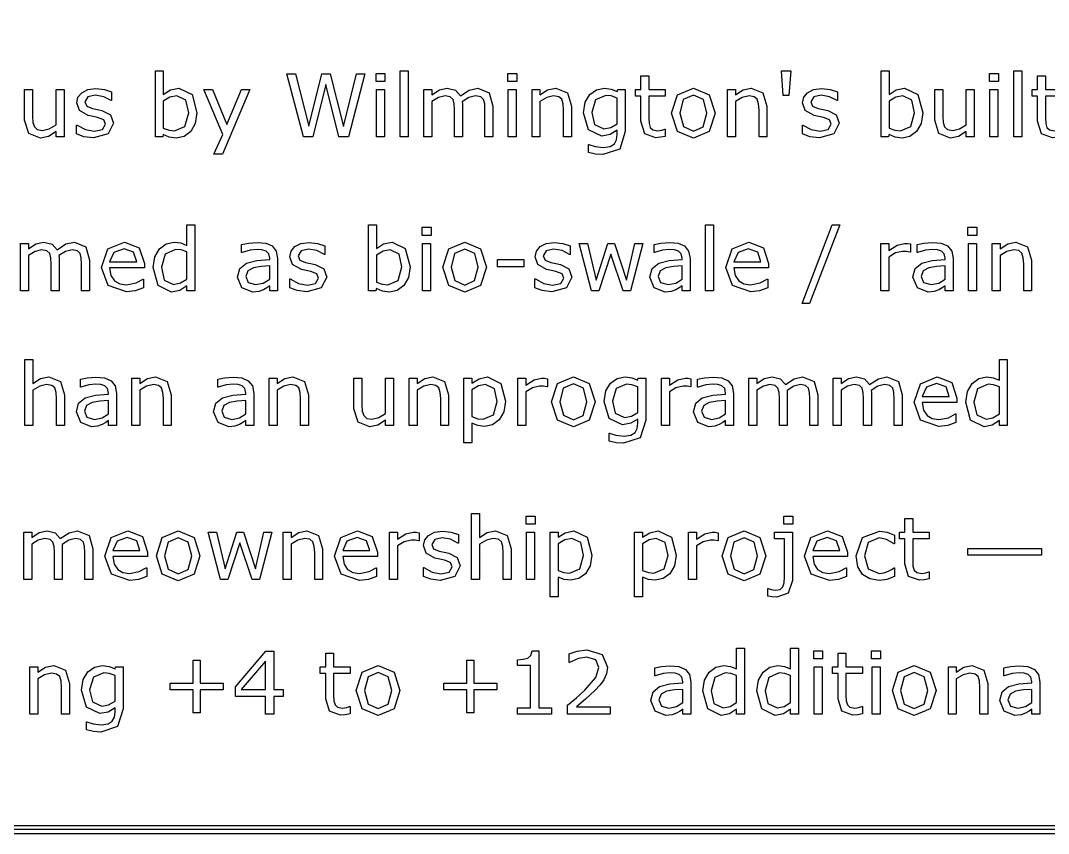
# Model space of a CAD drawing. Extents: x -17 to 192, y 167 to 459.
# Drawn here: x 32.65 to 60.91, y 238.02 to 260.37 of the extents above; entities that cross this region are included whole.
import ezdxf

# ---------------------------------------------------------------- set-up
doc = ezdxf.new("R2010")
doc.units = 0

msp = doc.modelspace()

# ---------------------------------------------------------------- linework, layer by layer
at = {"layer": 'Layer 1', "color": 7}
for points in [[(5.820826, 285.32699), (5.367594, 285.235512), (4.997523, 284.986025), (4.748036, 284.615954), (4.656557, 284.162722), (4.656557, 239.183612), (4.748036, 238.73038), (4.997523, 238.360309), (5.367594, 238.110822), (5.820826, 238.019344), (85.195726, 238.019344), (85.648958, 238.110822), (86.019029, 238.360309), (86.268516, 238.73038), (86.359994, 239.183612), (86.359994, 284.162722), (86.268516, 284.615954), (86.019029, 284.986025), (85.648958, 285.235512), (85.195726, 285.32699), (5.820826, 285.32699)], [(5.820826, 285.221054), (85.195726, 285.221054), (85.608442, 285.13814), (85.94476, 284.911756), (86.171144, 284.575438), (86.254058, 284.162722), (86.254058, 239.183612), (86.171144, 238.770896), (85.94476, 238.434578), (85.608442, 238.208194), (85.195726, 238.12528), (5.820826, 238.12528), (5.40811, 238.208194), (5.071792, 238.434578), (4.845408, 238.770896), (4.762494, 239.183612), (4.762494, 284.162722), (4.845408, 284.575438), (5.071792, 284.911756), (5.40811, 285.13814), (5.820826, 285.221054), (5.820826, 285.221054)], [(5.820826, 285.115118), (85.195726, 285.115118), (85.567927, 285.040769), (85.870492, 284.837488), (86.073773, 284.534923), (86.148122, 284.162722), (86.148122, 239.183612), (86.073773, 238.811411), (85.870492, 238.508846), (85.567927, 238.305565), (85.195726, 238.231216), (5.820826, 238.231216), (5.448625, 238.305565), (5.14606, 238.508846), (4.942779, 238.811411), (4.868431, 239.183612), (4.868431, 284.162722), (4.942779, 284.534923), (5.14606, 284.837488), (5.448625, 285.040769), (5.820826, 285.115118), (5.820826, 285.115118)], [(37.502831, 257.834517), (37.456322, 257.541513), (37.333074, 257.322922), (37.151692, 257.184559), (36.934263, 257.139212), (36.741252, 257.165953), (36.57847, 257.235719), (36.564519, 257.175256), (36.35988, 257.175256), (36.35988, 258.984445), (36.57847, 258.984445), (36.57847, 258.337974), (36.773806, 258.461222), (37.006351, 258.510056), (37.369118, 258.333323), (37.502831, 257.834517), (37.502831, 257.834517)], [(42.116497, 258.906544), (41.666526, 257.175256), (41.40724, 257.175256), (41.043308, 258.612376), (40.687518, 257.175256), (40.434045, 257.175256), (39.975933, 258.906544), (40.211965, 258.906544), (40.575896, 257.467099), (40.934014, 258.906544), (41.16772, 258.906544), (41.529326, 257.453145), (41.890929, 258.906544), (42.116497, 258.906544)], [(42.673438, 258.691441), (42.426942, 258.691441), (42.426942, 258.91817), (42.673438, 258.91817), (42.673438, 258.691441)], [(43.312936, 257.175256), (43.094342, 257.175256), (43.094342, 258.984445), (43.312936, 258.984445), (43.312936, 257.175256)], [(53.829721, 258.984445), (53.779725, 258.311233), (53.621595, 258.311233), (53.571599, 258.984445), (53.829721, 258.984445)], [(57.456238, 257.834517), (57.40973, 257.541513), (57.286482, 257.322922), (57.1051, 257.184559), (56.887671, 257.139212), (56.69466, 257.165953), (56.531878, 257.235719), (56.517927, 257.175256), (56.313287, 257.175256), (56.313287, 258.984445), (56.531878, 258.984445), (56.531878, 258.337974), (56.727214, 258.461222), (56.959759, 258.510056), (57.322526, 258.333323), (57.456238, 257.834517), (57.456238, 257.834517)], [(59.538668, 258.691441), (59.292172, 258.691441), (59.292172, 258.91817), (59.538668, 258.91817), (59.538668, 258.691441)], [(60.178162, 257.175256), (59.959572, 257.175256), (59.959572, 258.984445), (60.178162, 258.984445), (60.178162, 257.175256)], [(50.379937, 257.186884), (50.24506, 257.16014), (50.116, 257.149689), (49.813692, 257.25666), (49.710211, 257.59966), (49.710211, 258.290317), (49.562545, 258.290317), (49.562545, 258.474025), (49.710211, 258.474025), (49.710211, 258.847259), (49.928802, 258.847259), (49.928802, 258.474025), (50.379937, 258.474025), (50.379937, 258.290317), (49.928802, 258.290317), (49.928802, 257.698493), (49.933458, 257.538036), (49.966013, 257.431068), (50.035778, 257.362467), (50.172977, 257.341538), (50.2846, 257.356646), (50.368314, 257.383388), (50.379929, 257.383388), (50.379937, 257.186884)], [(61.285072, 257.186871), (61.150195, 257.160127), (61.021134, 257.149676), (60.718827, 257.256647), (60.615346, 257.599647), (60.615346, 258.290304), (60.46768, 258.290304), (60.46768, 258.474012), (60.615346, 258.474012), (60.615346, 258.847246), (60.833937, 258.847246), (60.833937, 258.474012), (61.285072, 258.474012), (61.285072, 258.290304), (60.833937, 258.290304), (60.833937, 257.698479), (60.838593, 257.538023), (60.871148, 257.431055), (60.94091, 257.362454), (61.078112, 257.341525), (61.189732, 257.356633), (61.273449, 257.383374), (61.285064, 257.383374), (61.285072, 257.186871)], [(33.851897, 257.175256), (33.633304, 257.175256), (33.633304, 257.319433), (33.421691, 257.18572), (33.198449, 257.139212), (32.879864, 257.263621), (32.765916, 257.631043), (32.765916, 258.474012), (32.98451, 258.474012), (32.98451, 257.734524), (32.993823, 257.564767), (33.033357, 257.445006), (33.114745, 257.370592), (33.260086, 257.347335), (33.444958, 257.391518), (33.633317, 257.504302), (33.633317, 258.474009), (33.851911, 258.474009), (33.851897, 257.175256)], [(35.209952, 257.549652), (35.062285, 257.257809), (34.661148, 257.143863), (34.396049, 257.177582), (34.194897, 257.253157), (34.194897, 257.498492), (34.206513, 257.498492), (34.436732, 257.37408), (34.679738, 257.328735), (34.905305, 257.375244), (34.986696, 257.521746), (34.942514, 257.638017), (34.772755, 257.705457), (34.650671, 257.729878), (34.514633, 257.760109), (34.271624, 257.89266), (34.2007, 258.108924), (34.233254, 258.260078), (34.334412, 258.386813), (34.499517, 258.472856), (34.725085, 258.50541), (34.959952, 258.476343), (35.158779, 258.407742), (35.158779, 258.174036), (35.147163, 258.174036), (34.943688, 258.277519), (34.708821, 258.320538), (34.506507, 258.27403), (34.423955, 258.137992), (34.47395, 258.017069), (34.632081, 257.950794), (34.766955, 257.922888), (34.892529, 257.897303), (35.127399, 257.777545), (35.209952, 257.549652), (35.209952, 257.549652)], [(37.277263, 257.828697), (37.200526, 258.180999), (36.952866, 258.301922), (36.759855, 258.260065), (36.57847, 258.154258), (36.57847, 257.410118), (36.737762, 257.351982), (36.89008, 257.33571), (37.173782, 257.454306), (37.277263, 257.828702), (37.277263, 257.828697)], [(38.960881, 258.474004), (38.202787, 256.696207), (37.969081, 256.696207), (38.210926, 257.238034), (37.693518, 258.474004), (37.930711, 258.474004), (38.329525, 257.511274), (38.731824, 258.474004), (38.960881, 258.474004)], [(42.659487, 257.175256), (42.440896, 257.175256), (42.440896, 258.474012), (42.659487, 258.474012), (42.659487, 257.175256)], [(45.640697, 257.175256), (45.422107, 257.175256), (45.422107, 257.914744), (45.413957, 258.076362), (45.382565, 258.200774), (45.305825, 258.27635), (45.161648, 258.301935), (44.977941, 258.255427), (44.79423, 258.139156), (44.800051, 258.076367), (44.802432, 258.006605), (44.802432, 257.175256), (44.583842, 257.175256), (44.583842, 257.914744), (44.575692, 258.077526), (44.5443, 258.201936), (44.46756, 258.27635), (44.323381, 258.301935), (44.14316, 258.257752), (43.964101, 258.144969), (43.964101, 257.175256), (43.74551, 257.175256), (43.74551, 258.474012), (43.964101, 258.474012), (43.964101, 258.329835), (44.167578, 258.462386), (44.385005, 258.510056), (44.609411, 258.454245), (44.747774, 258.299604), (44.989619, 258.46006), (45.223325, 258.510056), (45.538423, 258.379831), (45.640742, 258.018228), (45.640697, 257.175256)], [(46.282517, 257.175256), (46.063927, 257.175256), (46.063927, 258.474012), (46.282517, 258.474012), (46.282517, 257.175256)], [(47.801028, 257.175256), (47.582437, 257.175256), (47.582437, 257.914744), (47.57196, 258.082175), (47.533593, 258.205423), (47.449876, 258.277514), (47.308025, 258.301935), (47.120827, 258.257752), (46.93363, 258.144969), (46.93363, 257.175256), (46.715039, 257.175256), (46.715039, 258.474012), (46.93363, 258.474012), (46.93363, 258.329835), (47.145243, 258.462386), (47.369649, 258.510056), (47.690559, 258.383321), (47.801017, 258.018228), (47.801028, 257.175256)], [(49.275353, 257.322922), (49.125364, 256.838069), (48.663764, 256.683425), (48.461451, 256.698533), (48.26844, 256.739229), (48.26844, 256.96247), (48.280055, 256.96247), (48.449815, 256.911311), (48.682357, 256.879918), (48.867229, 256.906659), (48.981177, 256.981073), (49.039311, 257.09037), (49.056747, 257.233385), (49.056747, 257.351982), (48.867223, 257.233385), (48.638169, 257.195015), (48.268424, 257.362446), (48.132386, 257.836835), (48.178895, 258.125188), (48.307956, 258.33564), (48.491666, 258.46354), (48.70677, 258.510048), (48.895129, 258.486791), (49.056747, 258.41819), (49.07069, 258.474001), (49.275327, 258.474001), (49.275353, 257.322922)], [(49.056763, 257.53221), (49.056763, 258.240306), (48.893983, 258.296117), (48.745155, 258.313553), (48.461451, 258.192628), (48.35797, 257.841489), (48.43471, 257.510115), (48.689344, 257.397331), (48.880029, 257.433375), (49.056763, 257.532205), (49.056763, 257.53221)], [(51.750781, 257.824053), (51.588002, 257.322922), (51.151982, 257.139212), (50.713637, 257.322922), (50.552019, 257.824053), (50.713637, 258.325184), (51.151982, 258.510056), (51.588002, 258.325184), (51.750781, 257.824053), (51.750781, 257.824053)], [(51.525214, 257.824053), (51.426384, 258.198449), (51.151982, 258.321697), (50.875255, 258.198449), (50.777587, 257.824053), (50.876416, 257.453145), (51.151982, 257.327571), (51.42522, 257.451983), (51.525214, 257.824053), (51.525214, 257.824053)], [(53.175111, 257.175256), (52.95652, 257.175256), (52.95652, 257.914744), (52.946069, 258.082175), (52.907699, 258.205423), (52.823983, 258.277514), (52.682132, 258.301935), (52.494934, 258.257752), (52.307736, 258.144969), (52.307736, 257.175256), (52.089146, 257.175256), (52.089146, 258.474012), (52.307736, 258.474012), (52.307736, 258.329835), (52.519352, 258.462386), (52.743756, 258.510056), (53.064666, 258.383321), (53.175124, 258.018228), (53.175111, 257.175256)], [(55.163359, 257.549652), (55.015693, 257.257809), (54.614556, 257.143863), (54.349457, 257.177582), (54.148305, 257.253157), (54.148305, 257.498492), (54.15992, 257.498492), (54.390139, 257.37408), (54.633146, 257.328735), (54.858713, 257.375244), (54.940104, 257.521746), (54.895922, 257.638017), (54.726165, 257.705457), (54.604079, 257.729878), (54.468041, 257.760109), (54.225032, 257.89266), (54.154108, 258.108924), (54.186662, 258.260078), (54.28782, 258.386813), (54.452925, 258.472856), (54.678493, 258.50541), (54.91336, 258.476343), (55.112186, 258.407742), (55.112186, 258.174036), (55.100571, 258.174036), (54.897096, 258.277519), (54.662229, 258.320538), (54.459915, 258.27403), (54.377363, 258.137992), (54.427358, 258.017069), (54.585489, 257.950794), (54.720363, 257.922888), (54.845937, 257.897303), (55.080807, 257.777545), (55.163359, 257.549652), (55.163359, 257.549652)], [(57.230673, 257.828697), (57.153934, 258.180999), (56.906274, 258.301922), (56.713263, 258.260065), (56.531878, 258.154258), (56.531878, 257.410118), (56.69117, 257.351982), (56.843488, 257.33571), (57.12719, 257.454306), (57.230673, 257.828702), (57.230673, 257.828697)], [(58.873594, 257.175256), (58.655003, 257.175256), (58.655003, 257.319433), (58.443387, 257.18572), (58.220145, 257.139212), (57.901561, 257.263621), (57.787615, 257.631043), (57.787615, 258.474012), (58.006206, 258.474012), (58.006206, 257.734524), (58.015493, 257.564767), (58.055027, 257.445006), (58.136418, 257.370592), (58.281756, 257.347335), (58.466628, 257.391518), (58.65499, 257.504302), (58.65499, 258.474009), (58.87358, 258.474009), (58.873594, 257.175256)], [(59.524717, 257.175256), (59.306123, 257.175256), (59.306123, 258.474012), (59.524717, 258.474012), (59.524717, 257.175256)], [(37.444696, 252.941928), (37.226106, 252.941928), (37.226106, 253.077966), (37.029605, 252.951231), (36.807525, 252.905884), (36.437781, 253.084943), (36.301743, 253.581422), (36.348251, 253.875591), (36.476151, 254.095346), (36.659861, 254.23022), (36.878452, 254.276728), (37.059837, 254.254635), (37.226106, 254.18836), (37.226106, 254.751115), (37.444696, 254.751115), (37.444696, 252.941928)], [(43.362931, 253.601189), (43.316423, 253.308185), (43.193175, 253.089594), (43.01179, 252.951231), (42.794364, 252.905884), (42.60135, 252.932625), (42.438571, 253.002391), (42.424617, 252.941928), (42.21998, 252.941928), (42.21998, 254.751117), (42.438571, 254.751117), (42.438571, 254.104646), (42.633907, 254.227894), (42.866452, 254.276728), (43.229219, 254.099995), (43.362931, 253.601189), (43.362931, 253.601189)], [(43.938476, 254.458105), (43.69198, 254.458105), (43.69198, 254.684834), (43.938476, 254.684834), (43.938476, 254.458105)], [(51.700786, 252.941928), (51.482192, 252.941928), (51.482192, 254.751117), (51.700786, 254.751117), (51.700786, 252.941928)], [(55.173824, 254.751117), (54.340154, 252.588461), (54.139005, 252.588461), (54.969185, 254.751117), (55.173824, 254.751117)], [(58.946843, 254.458113), (58.700347, 254.458113), (58.700347, 254.684842), (58.946843, 254.684842), (58.946843, 254.458113)], [(34.551852, 252.941928), (34.333261, 252.941928), (34.333261, 253.681416), (34.325112, 253.843034), (34.293719, 253.967446), (34.21698, 254.043022), (34.072803, 254.068607), (33.889092, 254.022099), (33.705384, 253.905828), (33.711205, 253.843039), (33.713587, 253.773277), (33.713587, 252.941928), (33.494993, 252.941928), (33.494993, 253.681416), (33.486844, 253.844198), (33.455451, 253.968608), (33.378712, 254.043022), (33.234535, 254.068607), (33.054315, 254.024424), (32.875255, 253.911641), (32.875255, 252.941928), (32.656665, 252.941928), (32.656665, 254.240684), (32.875255, 254.240684), (32.875255, 254.096507), (33.07873, 254.229058), (33.296159, 254.276728), (33.520563, 254.220917), (33.658926, 254.066276), (33.900774, 254.226732), (34.13448, 254.276728), (34.449574, 254.146503), (34.551894, 253.7849), (34.551852, 252.941928)], [(36.059898, 253.568633), (35.102981, 253.568633), (35.139025, 253.359345), (35.237857, 253.214004), (35.38087, 253.130287), (35.56458, 253.102384), (35.830843, 253.154706), (36.022692, 253.259351), (36.034308, 253.259351), (36.034308, 253.020993), (35.80874, 252.94309), (35.566895, 252.911697), (35.062275, 253.086105), (34.880892, 253.583748), (35.054136, 254.08953), (35.512248, 254.276728), (35.916872, 254.123249), (36.059887, 253.687229), (36.059898, 253.568633)], [(35.84712, 253.736063), (35.759916, 254.002326), (35.50063, 254.096507), (35.220416, 253.993026), (35.102981, 253.736063), (35.84712, 253.736063)], [(37.226106, 253.261677), (37.226106, 254.006978), (37.067975, 254.061625), (36.91566, 254.076732), (36.62963, 253.948833), (36.52731, 253.586066), (36.606376, 253.233763), (36.859849, 253.114002), (37.048208, 253.154698), (37.226106, 253.261669), (37.226106, 253.261677)], [(39.721298, 252.941928), (39.503869, 252.941928), (39.503869, 253.080292), (39.424804, 253.024481), (39.329461, 252.968669), (39.203888, 252.924487), (39.037621, 252.905887), (38.739965, 253.022158), (38.617879, 253.318652), (38.680664, 253.557009), (38.862049, 253.701186), (39.146915, 253.772113), (39.503869, 253.800016), (39.503869, 253.833737), (39.477128, 253.956985), (39.402714, 254.033722), (39.291091, 254.069769), (39.155053, 254.079082), (38.963207, 254.055825), (38.744614, 253.990714), (38.732999, 253.990714), (38.732999, 254.212792), (38.917871, 254.251161), (39.156228, 254.27209), (39.394586, 254.248833), (39.571319, 254.172093), (39.682939, 254.03373), (39.721309, 253.823278), (39.721298, 252.941928)], [(41.070052, 253.316324), (40.922386, 253.024481), (40.521249, 252.910535), (40.256147, 252.944254), (40.054998, 253.019829), (40.054998, 253.265164), (40.066613, 253.265164), (40.29683, 253.140752), (40.539839, 253.095407), (40.765406, 253.141916), (40.846797, 253.288418), (40.802612, 253.404689), (40.632855, 253.472129), (40.510771, 253.49655), (40.374733, 253.526781), (40.131725, 253.659332), (40.060798, 253.875596), (40.093355, 254.02675), (40.19451, 254.153485), (40.359618, 254.239528), (40.585185, 254.272082), (40.820053, 254.243015), (41.018879, 254.174414), (41.018879, 253.940708), (41.007264, 253.940708), (40.803789, 254.044191), (40.568919, 254.08721), (40.366605, 254.040702), (40.284053, 253.904664), (40.334051, 253.783741), (40.492179, 253.717466), (40.627056, 253.68956), (40.752629, 253.663975), (40.987497, 253.544217), (41.070052, 253.316324), (41.070052, 253.316324)], [(43.137364, 253.595369), (43.060624, 253.947671), (42.812966, 254.068594), (42.619956, 254.026737), (42.438571, 253.92093), (42.438571, 253.17679), (42.597863, 253.118654), (42.750178, 253.102382), (43.033883, 253.220978), (43.137364, 253.595374), (43.137364, 253.595369)], [(43.924524, 252.941928), (43.705934, 252.941928), (43.705934, 254.240684), (43.924524, 254.240684), (43.924524, 252.941928)], [(45.463964, 253.590725), (45.301184, 253.089594), (44.865165, 252.905884), (44.426819, 253.089594), (44.265202, 253.590725), (44.426819, 254.091856), (44.865165, 254.276728), (45.301184, 254.091856), (45.463964, 253.590725), (45.463964, 253.590725)], [(45.238396, 253.590725), (45.139566, 253.965121), (44.865165, 254.088369), (44.588437, 253.965121), (44.490769, 253.590725), (44.589599, 253.219817), (44.865165, 253.094243), (45.138402, 253.218655), (45.238396, 253.590725), (45.238396, 253.590725)], [(47.811492, 253.316329), (47.663826, 253.024486), (47.262689, 252.910541), (46.99759, 252.944259), (46.796438, 253.019834), (46.796438, 253.265169), (46.808053, 253.265169), (47.03827, 253.140757), (47.281278, 253.095413), (47.506846, 253.141921), (47.588237, 253.288423), (47.544054, 253.404694), (47.374295, 253.472134), (47.252211, 253.496555), (47.116173, 253.526786), (46.873164, 253.659337), (46.802238, 253.875602), (46.834795, 254.026755), (46.935953, 254.153491), (47.101058, 254.239533), (47.326625, 254.272087), (47.561493, 254.24302), (47.760319, 254.174419), (47.760319, 253.940713), (47.748704, 253.940713), (47.545229, 254.044197), (47.310361, 254.087215), (47.108048, 254.040707), (47.025493, 253.904669), (47.075491, 253.783746), (47.233622, 253.717471), (47.368496, 253.689565), (47.494069, 253.66398), (47.72894, 253.544222), (47.811492, 253.316329), (47.811492, 253.316329)], [(49.757881, 254.240689), (49.41953, 252.941928), (49.217219, 252.941928), (48.883519, 253.943028), (48.552142, 252.941928), (48.350993, 252.941928), (48.009154, 254.240684), (48.237047, 254.240684), (48.475405, 253.234933), (48.799802, 254.240684), (48.980023, 254.240684), (49.312561, 253.234933), (49.538129, 254.240684), (49.757881, 254.240689)], [(51.058963, 252.941928), (50.841536, 252.941928), (50.841536, 253.080292), (50.762471, 253.024481), (50.667129, 252.968669), (50.541555, 252.924487), (50.375286, 252.905887), (50.07763, 253.022158), (49.955543, 253.318652), (50.018331, 253.557009), (50.199716, 253.701186), (50.484582, 253.772113), (50.841536, 253.800016), (50.841536, 253.833737), (50.814792, 253.956985), (50.740378, 254.033722), (50.628759, 254.069769), (50.492721, 254.079082), (50.300872, 254.055825), (50.082281, 253.990714), (50.070666, 253.990714), (50.070666, 254.212792), (50.255538, 254.251161), (50.493895, 254.27209), (50.732253, 254.248833), (50.908987, 254.172093), (51.020606, 254.03373), (51.058976, 253.823278), (51.058963, 252.941928)], [(53.220458, 253.568633), (52.26354, 253.568633), (52.299585, 253.359345), (52.398414, 253.214004), (52.541429, 253.130287), (52.72514, 253.102384), (52.9914, 253.154706), (53.183249, 253.259351), (53.194865, 253.259351), (53.194865, 253.020993), (52.969297, 252.94309), (52.727452, 252.911697), (52.222832, 253.086105), (52.041447, 253.583748), (52.214693, 254.08953), (52.672803, 254.276728), (53.077429, 254.123249), (53.220444, 253.687229), (53.220458, 253.568633)], [(53.00768, 253.736063), (52.920476, 254.002326), (52.66119, 254.096507), (52.380976, 253.993026), (52.26354, 253.736063), (53.00768, 253.736063)], [(57.11789, 254.002326), (57.106274, 254.002326), (57.010932, 254.018598), (56.9028, 254.024419), (56.707463, 253.979072), (56.526078, 253.863963), (56.526078, 252.941928), (56.307488, 252.941928), (56.307488, 254.240684), (56.526078, 254.240684), (56.526078, 254.048835), (56.755133, 254.196501), (56.958611, 254.240684), (57.041163, 254.237191), (57.117903, 254.22674), (57.11789, 254.002326)], [(58.291072, 252.941928), (58.073643, 252.941928), (58.073643, 253.080292), (57.994577, 253.024481), (57.899235, 252.968669), (57.773661, 252.924487), (57.607392, 252.905887), (57.309736, 253.022158), (57.187652, 253.318652), (57.250438, 253.557009), (57.431823, 253.701186), (57.716689, 253.772113), (58.073643, 253.800016), (58.073643, 253.833737), (58.046901, 253.956985), (57.972487, 254.033722), (57.860865, 254.069769), (57.724827, 254.079082), (57.532978, 254.055825), (57.314388, 253.990714), (57.302772, 253.990714), (57.302772, 254.212792), (57.487644, 254.251161), (57.726002, 254.27209), (57.964357, 254.248833), (58.14109, 254.172093), (58.252713, 254.03373), (58.291082, 253.823278), (58.291072, 252.941928)], [(58.932892, 252.941928), (58.714301, 252.941928), (58.714301, 254.240684), (58.932892, 254.240684), (58.932892, 252.941928)], [(60.451403, 252.941928), (60.232812, 252.941928), (60.232812, 253.681416), (60.222335, 253.848847), (60.183967, 253.972095), (60.100251, 254.044186), (59.9584, 254.068607), (59.771202, 254.024424), (59.584004, 253.911641), (59.584004, 252.941928), (59.365414, 252.941928), (59.365414, 254.240684), (59.584004, 254.240684), (59.584004, 254.096507), (59.795618, 254.229058), (60.020024, 254.276728), (60.340934, 254.149993), (60.451392, 253.7849), (60.451403, 252.941928)], [(46.490644, 253.594218), (45.765107, 253.594218), (45.765107, 253.80467), (46.490644, 253.80467), (46.490644, 253.594218)], [(39.503869, 253.261677), (39.503869, 253.623282), (39.267837, 253.605846), (39.053898, 253.572128), (38.901583, 253.488411), (38.843446, 253.33377), (38.910883, 253.165175), (39.116684, 253.109364), (39.327136, 253.153547), (39.503869, 253.261682), (39.503869, 253.261677)], [(50.841536, 253.261677), (50.841536, 253.623282), (50.605505, 253.605846), (50.391563, 253.572128), (50.239248, 253.488411), (50.181111, 253.33377), (50.24855, 253.165175), (50.454351, 253.109364), (50.664803, 253.153547), (50.841536, 253.261682), (50.841536, 253.261677)], [(58.073643, 253.261677), (58.073643, 253.623282), (57.837611, 253.605846), (57.623672, 253.572128), (57.471354, 253.488411), (57.41322, 253.33377), (57.480657, 253.165175), (57.686457, 253.109364), (57.896909, 253.153547), (58.073643, 253.261682), (58.073643, 253.261677)], [(33.861197, 249.237766), (33.642607, 249.237766), (33.642607, 249.977254), (33.632156, 250.144685), (33.593786, 250.267933), (33.510069, 250.340024), (33.368218, 250.364445), (33.181021, 250.320262), (32.993823, 250.207479), (32.993823, 249.237766), (32.775219, 249.237766), (32.775219, 251.046955), (32.99381, 251.046955), (32.99381, 250.392345), (33.205426, 250.524896), (33.429829, 250.572566), (33.750739, 250.445831), (33.861197, 250.080738), (33.861197, 249.237766)], [(59.781677, 249.237766), (59.563086, 249.237766), (59.563086, 249.373804), (59.366586, 249.247069), (59.144505, 249.201722), (58.774761, 249.380781), (58.638723, 249.87726), (58.685232, 250.171429), (58.813131, 250.391184), (58.996842, 250.526058), (59.215432, 250.572566), (59.396817, 250.550473), (59.563086, 250.484198), (59.563086, 251.046953), (59.781677, 251.046953), (59.781677, 249.237766)], [(35.291343, 249.237766), (35.073914, 249.237766), (35.073914, 249.37613), (34.994848, 249.320319), (34.899506, 249.264507), (34.773932, 249.220325), (34.607663, 249.201725), (34.310007, 249.317996), (34.187923, 249.61449), (34.250709, 249.852847), (34.432093, 249.997024), (34.716959, 250.067951), (35.073914, 250.095854), (35.073914, 250.129575), (35.04717, 250.252823), (34.972756, 250.32956), (34.861136, 250.365607), (34.725098, 250.37492), (34.533249, 250.351663), (34.314658, 250.286552), (34.303017, 250.286552), (34.303017, 250.50863), (34.487889, 250.546999), (34.726246, 250.567928), (34.964604, 250.544671), (35.141337, 250.467931), (35.25296, 250.329568), (35.291329, 250.119116), (35.291343, 249.237766)], [(36.798225, 249.237766), (36.579634, 249.237766), (36.579634, 249.977254), (36.569183, 250.144685), (36.530813, 250.267933), (36.447097, 250.340024), (36.305246, 250.364445), (36.118048, 250.320262), (35.93085, 250.207479), (35.93085, 249.237766), (35.71226, 249.237766), (35.71226, 250.536522), (35.93085, 250.536522), (35.93085, 250.392345), (36.142464, 250.524896), (36.36687, 250.572566), (36.68778, 250.445831), (36.798238, 250.080738), (36.798225, 249.237766)], [(39.065524, 249.237766), (38.848097, 249.237766), (38.848097, 249.37613), (38.769032, 249.320319), (38.67369, 249.264507), (38.548116, 249.220325), (38.381847, 249.201725), (38.084191, 249.317996), (37.962104, 249.61449), (38.024892, 249.852847), (38.206277, 249.997024), (38.491143, 250.067951), (38.848097, 250.095854), (38.848097, 250.129575), (38.821353, 250.252823), (38.746939, 250.32956), (38.63532, 250.365607), (38.499282, 250.37492), (38.307433, 250.351663), (38.088842, 250.286552), (38.077227, 250.286552), (38.077227, 250.50863), (38.262099, 250.546999), (38.500457, 250.567928), (38.738814, 250.544671), (38.915548, 250.467931), (39.027167, 250.329568), (39.065537, 250.119116), (39.065524, 249.237766)], [(40.572409, 249.237766), (40.353816, 249.237766), (40.353816, 249.977254), (40.343364, 250.144685), (40.304995, 250.267933), (40.221281, 250.340024), (40.07943, 250.364445), (39.892232, 250.320262), (39.705034, 250.207479), (39.705034, 249.237766), (39.486441, 249.237766), (39.486441, 250.536522), (39.705034, 250.536522), (39.705034, 250.392345), (39.916648, 250.524896), (40.141054, 250.572566), (40.461964, 250.445831), (40.572422, 250.080738), (40.572409, 249.237766)], [(42.907147, 249.237766), (42.688554, 249.237766), (42.688554, 249.381943), (42.476941, 249.24823), (42.253699, 249.201722), (41.935114, 249.326131), (41.821166, 249.693553), (41.821166, 250.536522), (42.039757, 250.536522), (42.039757, 249.797034), (42.04907, 249.627277), (42.088604, 249.507516), (42.169993, 249.433102), (42.315333, 249.409845), (42.500205, 249.454028), (42.688565, 249.566812), (42.688565, 250.536519), (42.907158, 250.536519), (42.907147, 249.237766)], [(44.42333, 249.237766), (44.204739, 249.237766), (44.204739, 249.977254), (44.194288, 250.144685), (44.155918, 250.267933), (44.072204, 250.340024), (43.930351, 250.364445), (43.743153, 250.320262), (43.555955, 250.207479), (43.555955, 249.237766), (43.337365, 249.237766), (43.337365, 250.536522), (43.555955, 250.536522), (43.555955, 250.392345), (43.767571, 250.524896), (43.991975, 250.572566), (44.312885, 250.445831), (44.423343, 250.080738), (44.42333, 249.237766)], [(45.987187, 249.90284), (45.94184, 249.613323), (45.813941, 249.392407), (45.632559, 249.258695), (45.412804, 249.212186), (45.229093, 249.234279), (45.062827, 249.302877), (45.062827, 248.758725), (44.844234, 248.758725), (44.844234, 250.536522), (45.062827, 250.536522), (45.062827, 250.400484), (45.258163, 250.52257), (45.490705, 250.572566), (45.8558, 250.394671), (45.987187, 249.90284), (45.987187, 249.90284)], [(47.138277, 250.298156), (47.126661, 250.298156), (47.031319, 250.314428), (46.923187, 250.320249), (46.727848, 250.274902), (46.546465, 250.159793), (46.546465, 249.237766), (46.327875, 249.237766), (46.327875, 250.536522), (46.546465, 250.536522), (46.546465, 250.344673), (46.77552, 250.492339), (46.978995, 250.536522), (47.06155, 250.533029), (47.138287, 250.522578), (47.138277, 250.298156)], [(48.450987, 249.886555), (48.288207, 249.385424), (47.852188, 249.201714), (47.413842, 249.385424), (47.252225, 249.886555), (47.413842, 250.387686), (47.852188, 250.572558), (48.288207, 250.387686), (48.450987, 249.886555), (48.450987, 249.886555)], [(48.225419, 249.886555), (48.126589, 250.260951), (47.852188, 250.384199), (47.57546, 250.260951), (47.477792, 249.886555), (47.576622, 249.515647), (47.852188, 249.390073), (48.125425, 249.514485), (48.225419, 249.886555), (48.225419, 249.886555)], [(49.842759, 249.385424), (49.69277, 248.900571), (49.23117, 248.745927), (49.028857, 248.761035), (48.835846, 248.801731), (48.835846, 249.024972), (48.847462, 249.024972), (49.017218, 248.973813), (49.24976, 248.94242), (49.434632, 248.969161), (49.54858, 249.043575), (49.606714, 249.152872), (49.62415, 249.295887), (49.62415, 249.414484), (49.434627, 249.295887), (49.205572, 249.257517), (48.835828, 249.424948), (48.69979, 249.899337), (48.746298, 250.18769), (48.875359, 250.398142), (49.05907, 250.526042), (49.274173, 250.57255), (49.462532, 250.549293), (49.62415, 250.480692), (49.638094, 250.536503), (49.84273, 250.536503), (49.842759, 249.385424)], [(49.624169, 249.594712), (49.624169, 250.302808), (49.461389, 250.358619), (49.312561, 250.376055), (49.028857, 250.25513), (48.925376, 249.903991), (49.002116, 249.572617), (49.25675, 249.459833), (49.447435, 249.495877), (49.624169, 249.594707), (49.624169, 249.594712)], [(51.083381, 250.298156), (51.071766, 250.298156), (50.976423, 250.314428), (50.868291, 250.320249), (50.672955, 250.274902), (50.49157, 250.159793), (50.49157, 249.237766), (50.272979, 249.237766), (50.272979, 250.536522), (50.49157, 250.536522), (50.49157, 250.344673), (50.720627, 250.492339), (50.924102, 250.536522), (51.006655, 250.533029), (51.083394, 250.522578), (51.083381, 250.298156)], [(52.256563, 249.237766), (52.039134, 249.237766), (52.039134, 249.37613), (51.960072, 249.320319), (51.864726, 249.264507), (51.739153, 249.220325), (51.572886, 249.201725), (51.27523, 249.317996), (51.153144, 249.61449), (51.215932, 249.852847), (51.397314, 249.997024), (51.68218, 250.067951), (52.039134, 250.095854), (52.039134, 250.129575), (52.012393, 250.252823), (51.937979, 250.32956), (51.826357, 250.365607), (51.690319, 250.37492), (51.498472, 250.351663), (51.279879, 250.286552), (51.268264, 250.286552), (51.268264, 250.50863), (51.453136, 250.546999), (51.691493, 250.567928), (51.929851, 250.544671), (52.106584, 250.467931), (52.218204, 250.329568), (52.256574, 250.119116), (52.256563, 249.237766)], [(54.572699, 249.237766), (54.354109, 249.237766), (54.354109, 249.977254), (54.345959, 250.138872), (54.314567, 250.263284), (54.237827, 250.33886), (54.09365, 250.364445), (53.90994, 250.317937), (53.726232, 250.201666), (53.732053, 250.138877), (53.734434, 250.069115), (53.734434, 249.237766), (53.515843, 249.237766), (53.515843, 249.977254), (53.507694, 250.140036), (53.476299, 250.264446), (53.399562, 250.33886), (53.255383, 250.364445), (53.075162, 250.320262), (52.896103, 250.207479), (52.896103, 249.237766), (52.677512, 249.237766), (52.677512, 250.536522), (52.896103, 250.536522), (52.896103, 250.392345), (53.09958, 250.524896), (53.317007, 250.572566), (53.541413, 250.516755), (53.679776, 250.362114), (53.921621, 250.52257), (54.155327, 250.572566), (54.470425, 250.442341), (54.572744, 250.080738), (54.572699, 249.237766)], [(56.888832, 249.237766), (56.670242, 249.237766), (56.670242, 249.977254), (56.662093, 250.138872), (56.6307, 250.263284), (56.55396, 250.33886), (56.409784, 250.364445), (56.226073, 250.317937), (56.042362, 250.201666), (56.048183, 250.138877), (56.050564, 250.069115), (56.050564, 249.237766), (55.831971, 249.237766), (55.831971, 249.977254), (55.823822, 250.140036), (55.792429, 250.264446), (55.71569, 250.33886), (55.571513, 250.364445), (55.391292, 250.320262), (55.212233, 250.207479), (55.212233, 249.237766), (54.993643, 249.237766), (54.993643, 250.536522), (55.212233, 250.536522), (55.212233, 250.392345), (55.415708, 250.524896), (55.633137, 250.572566), (55.857541, 250.516755), (55.995904, 250.362114), (56.237752, 250.52257), (56.471458, 250.572566), (56.786552, 250.442341), (56.888872, 250.080738), (56.888832, 249.237766)], [(58.396879, 249.864471), (57.439961, 249.864471), (57.476005, 249.655183), (57.574838, 249.509842), (57.71785, 249.426125), (57.901561, 249.398222), (58.167824, 249.450544), (58.359673, 249.555189), (58.371288, 249.555189), (58.371288, 249.316831), (58.145721, 249.238928), (57.903876, 249.207535), (57.399255, 249.381943), (57.217873, 249.879586), (57.391117, 250.385368), (57.849229, 250.572566), (58.253853, 250.419087), (58.396868, 249.983067), (58.396879, 249.864471)], [(58.184101, 250.031901), (58.096897, 250.298164), (57.837611, 250.392345), (57.557396, 250.288864), (57.439961, 250.031901), (58.184101, 250.031901)], [(59.563086, 249.557515), (59.563086, 250.302816), (59.404956, 250.357463), (59.252641, 250.37257), (58.96661, 250.244671), (58.864291, 249.881904), (58.943356, 249.529601), (59.196829, 249.40984), (59.385189, 249.450536), (59.563086, 249.557507), (59.563086, 249.557515)], [(45.76162, 249.89702), (45.681393, 250.248161), (45.434897, 250.364432), (45.245373, 250.323736), (45.062827, 250.216768), (45.062827, 249.480767), (45.222119, 249.423794), (45.374434, 249.408687), (45.6593, 249.531935), (45.76162, 249.897027), (45.76162, 249.89702)], [(35.073914, 249.557515), (35.073914, 249.91912), (34.837882, 249.901684), (34.62394, 249.867966), (34.471625, 249.784249), (34.413488, 249.629608), (34.480928, 249.461013), (34.686728, 249.405202), (34.89718, 249.449385), (35.073914, 249.55752), (35.073914, 249.557515)], [(38.848097, 249.557515), (38.848097, 249.91912), (38.612066, 249.901684), (38.398124, 249.867966), (38.245809, 249.784249), (38.187672, 249.629608), (38.255111, 249.461013), (38.460912, 249.405202), (38.671364, 249.449385), (38.848097, 249.55752), (38.848097, 249.557515)], [(52.039134, 249.557515), (52.039134, 249.91912), (51.803102, 249.901684), (51.589163, 249.867966), (51.436848, 249.784249), (51.378711, 249.629608), (51.446148, 249.461013), (51.651949, 249.405202), (51.862401, 249.449385), (52.039134, 249.55752), (52.039134, 249.557515)], [(46.141828, 245.004438), (45.923237, 245.004438), (45.923237, 245.743926), (45.91276, 245.911357), (45.87439, 246.034605), (45.790673, 246.106696), (45.648822, 246.131117), (45.461625, 246.086934), (45.274427, 245.974151), (45.274427, 245.004438), (45.055836, 245.004438), (45.055836, 246.813627), (45.274427, 246.813627), (45.274427, 246.159017), (45.486043, 246.291568), (45.710447, 246.339238), (46.031357, 246.212503), (46.141815, 245.84741), (46.141828, 245.004438)], [(46.797602, 246.520623), (46.551106, 246.520623), (46.551106, 246.747352), (46.797602, 246.747352), (46.797602, 246.520623)], [(53.886694, 246.520615), (53.640197, 246.520615), (53.640197, 246.747344), (53.886694, 246.747344), (53.886694, 246.520615)], [(57.635306, 245.016058), (57.500432, 244.989314), (57.371368, 244.978863), (57.069063, 245.085834), (56.96558, 245.428834), (56.96558, 246.119491), (56.817916, 246.119491), (56.817916, 246.303199), (56.96558, 246.303199), (56.96558, 246.676433), (57.18417, 246.676433), (57.18417, 246.303199), (57.635306, 246.303199), (57.635306, 246.119491), (57.18417, 246.119491), (57.18417, 245.527667), (57.188827, 245.36721), (57.221384, 245.260242), (57.291147, 245.191641), (57.428349, 245.170713), (57.539968, 245.18582), (57.623685, 245.212562), (57.6353, 245.212562), (57.635306, 245.016058)], [(34.64022, 245.004438), (34.421629, 245.004438), (34.421629, 245.743926), (34.41348, 245.905544), (34.382087, 246.029956), (34.305348, 246.105532), (34.161171, 246.131117), (33.977463, 246.084609), (33.793753, 245.968338), (33.799573, 245.905549), (33.801955, 245.835787), (33.801955, 245.004438), (33.583364, 245.004438), (33.583364, 245.743926), (33.575215, 245.906708), (33.543822, 246.031118), (33.467083, 246.105532), (33.322903, 246.131117), (33.142683, 246.086934), (32.963623, 245.974151), (32.963623, 245.004438), (32.745033, 245.004438), (32.745033, 246.303194), (32.963623, 246.303194), (32.963623, 246.159017), (33.167101, 246.291568), (33.384527, 246.339238), (33.608933, 246.283427), (33.747297, 246.128786), (33.989142, 246.289242), (34.222848, 246.339238), (34.537945, 246.209013), (34.640265, 245.84741), (34.64022, 245.004438)], [(36.148266, 245.631143), (35.191349, 245.631143), (35.227393, 245.421855), (35.326223, 245.276514), (35.469238, 245.192797), (35.652946, 245.164894), (35.919209, 245.217216), (36.111058, 245.321861), (36.122673, 245.321861), (36.122673, 245.083503), (35.897105, 245.0056), (35.655258, 244.974207), (35.15064, 245.148615), (34.969255, 245.646258), (35.142501, 246.15204), (35.600611, 246.339238), (36.005238, 246.185759), (36.148253, 245.749739), (36.148266, 245.631143)], [(35.935488, 245.798573), (35.848285, 246.064836), (35.588998, 246.159017), (35.308781, 246.055536), (35.191349, 245.798573), (35.935488, 245.798573)], [(37.586547, 245.653235), (37.423768, 245.152104), (36.987748, 244.968394), (36.549403, 245.152104), (36.387785, 245.653235), (36.549403, 246.154366), (36.987748, 246.339238), (37.423768, 246.154366), (37.586547, 245.653235), (37.586547, 245.653235)], [(37.36098, 245.653235), (37.26215, 246.027631), (36.987748, 246.150879), (36.711021, 246.027631), (36.613353, 245.653235), (36.712182, 245.282327), (36.987748, 245.156753), (37.260986, 245.281165), (37.36098, 245.653235), (37.36098, 245.653235)], [(39.558519, 246.303194), (39.220167, 245.004438), (39.017854, 245.004438), (38.684154, 246.005538), (38.35278, 245.004438), (38.151628, 245.004438), (37.809789, 246.303194), (38.037682, 246.303194), (38.27604, 245.297443), (38.600437, 246.303194), (38.780658, 246.303194), (39.113196, 245.297443), (39.338764, 246.303194), (39.558519, 246.303194)], [(40.959594, 245.004438), (40.741001, 245.004438), (40.741001, 245.743926), (40.73055, 245.911357), (40.69218, 246.034605), (40.608466, 246.106696), (40.466613, 246.131117), (40.279415, 246.086934), (40.09222, 245.974151), (40.09222, 245.004438), (39.873626, 245.004438), (39.873626, 246.303194), (40.09222, 246.303194), (40.09222, 246.159017), (40.303833, 246.291568), (40.528237, 246.339238), (40.849147, 246.212503), (40.959607, 245.84741), (40.959594, 245.004438)], [(42.467638, 245.631143), (41.510721, 245.631143), (41.546765, 245.421855), (41.645597, 245.276514), (41.788612, 245.192797), (41.97232, 245.164894), (42.238583, 245.217216), (42.430432, 245.321861), (42.442047, 245.321861), (42.442047, 245.083503), (42.21648, 245.0056), (41.974635, 244.974207), (41.470014, 245.148615), (41.288632, 245.646258), (41.461876, 246.15204), (41.919988, 246.339238), (42.324615, 246.185759), (42.467627, 245.749739), (42.467638, 245.631143)], [(42.25486, 245.798573), (42.167656, 246.064836), (41.90837, 246.159017), (41.628156, 246.055536), (41.510721, 245.798573), (42.25486, 245.798573)], [(43.609427, 246.064836), (43.597812, 246.064836), (43.50247, 246.081108), (43.394335, 246.086929), (43.198998, 246.041582), (43.017616, 245.926473), (43.017616, 245.004438), (42.799023, 245.004438), (42.799023, 246.303194), (43.017616, 246.303194), (43.017616, 246.111345), (43.246671, 246.259011), (43.450146, 246.303194), (43.532698, 246.299701), (43.609438, 246.28925), (43.609427, 246.064836)], [(44.743078, 245.378834), (44.595412, 245.086991), (44.194275, 244.973045), (43.929176, 245.006764), (43.728024, 245.082339), (43.728024, 245.327674), (43.739639, 245.327674), (43.969858, 245.203262), (44.212864, 245.157917), (44.438432, 245.204426), (44.519823, 245.350928), (44.47564, 245.467199), (44.305884, 245.534639), (44.183797, 245.55906), (44.047759, 245.589291), (43.80475, 245.721842), (43.733826, 245.938106), (43.766381, 246.08926), (43.867539, 246.215995), (44.032644, 246.302038), (44.258211, 246.334592), (44.493082, 246.305525), (44.691905, 246.236924), (44.691905, 246.003218), (44.68029, 246.003218), (44.476812, 246.106701), (44.241945, 246.14972), (44.039631, 246.103212), (43.957079, 245.967174), (44.007074, 245.846251), (44.165205, 245.779976), (44.300079, 245.75207), (44.425653, 245.726485), (44.660523, 245.606727), (44.743076, 245.378834), (44.743078, 245.378834)], [(46.783648, 245.004438), (46.565058, 245.004438), (46.565058, 246.303194), (46.783648, 246.303194), (46.783648, 245.004438)], [(48.359131, 245.669512), (48.313787, 245.379995), (48.185888, 245.159079), (48.004503, 245.025367), (47.784748, 244.978858), (47.60104, 245.000951), (47.434771, 245.069549), (47.434771, 244.525397), (47.21618, 244.525397), (47.21618, 246.303194), (47.434771, 246.303194), (47.434771, 246.167156), (47.630107, 246.289242), (47.862652, 246.339238), (48.227745, 246.161343), (48.359131, 245.669512), (48.359131, 245.669512)], [(50.679919, 245.669512), (50.634572, 245.379995), (50.506672, 245.159079), (50.325287, 245.025367), (50.105535, 244.978858), (49.921825, 245.000951), (49.755555, 245.069549), (49.755555, 244.525397), (49.536965, 244.525397), (49.536965, 246.303194), (49.755555, 246.303194), (49.755555, 246.167156), (49.950894, 246.289242), (50.183436, 246.339238), (50.548529, 246.161343), (50.679919, 245.669512), (50.679919, 245.669512)], [(51.831008, 246.064828), (51.819393, 246.064828), (51.72405, 246.0811), (51.615915, 246.086921), (51.420579, 246.041574), (51.239197, 245.926465), (51.239197, 245.004438), (51.020604, 245.004438), (51.020604, 246.303194), (51.239197, 246.303194), (51.239197, 246.111345), (51.468251, 246.259011), (51.671726, 246.303194), (51.754279, 246.299701), (51.831019, 246.28925), (51.831008, 246.064828)], [(53.143718, 245.653227), (52.980936, 245.152096), (52.544916, 244.968386), (52.106574, 245.152096), (51.944956, 245.653227), (52.106574, 246.154358), (52.544916, 246.33923), (52.980936, 246.154358), (53.143718, 245.653227), (53.143718, 245.653227)], [(52.91815, 245.653227), (52.819318, 246.027623), (52.544916, 246.150871), (52.268192, 246.027623), (52.170524, 245.653227), (52.269353, 245.282319), (52.544916, 245.156745), (52.818157, 245.281157), (52.91815, 245.653227), (52.91815, 245.653227)], [(53.87275, 244.973037), (53.756479, 244.628873), (53.444869, 244.512599), (53.321621, 244.521913), (53.194886, 244.54517), (53.194886, 244.753296), (53.206501, 244.753296), (53.293705, 244.724229), (53.401837, 244.707957), (53.536714, 244.731214), (53.613453, 244.800976), (53.64601, 244.91376), (53.65416, 245.073052), (53.65416, 246.119499), (53.383245, 246.119499), (53.383245, 246.303207), (53.87275, 246.303207), (53.87275, 244.973037)], [(55.388935, 245.631135), (54.432018, 245.631135), (54.468062, 245.421847), (54.566891, 245.276506), (54.709907, 245.192789), (54.893617, 245.164886), (55.15988, 245.217208), (55.351727, 245.321853), (55.363342, 245.321853), (55.363342, 245.083495), (55.137774, 245.005592), (54.89593, 244.974199), (54.391309, 245.148607), (54.209924, 245.64625), (54.38317, 246.152032), (54.84128, 246.33923), (55.245907, 246.185751), (55.388922, 245.749731), (55.388935, 245.631135)], [(55.176157, 245.798565), (55.088953, 246.064828), (54.829667, 246.159009), (54.549453, 246.055528), (54.432018, 245.798565), (55.176157, 245.798565)], [(56.680714, 245.085821), (56.472588, 245.00443), (56.264461, 244.975363), (56.006337, 245.016058), (55.805188, 245.14163), (55.673801, 245.353246), (55.627293, 245.652063), (55.8017, 246.152032), (56.264461, 246.333417), (56.483052, 246.302024), (56.680714, 246.225285), (56.680714, 245.982276), (56.669099, 245.982276), (56.462134, 246.102037), (56.255169, 246.143894), (55.961003, 246.01832), (55.854032, 245.652063), (55.958677, 245.290458), (56.255169, 245.164886), (56.390046, 245.182322), (56.513294, 245.227669), (56.602823, 245.278829), (56.669099, 245.326502), (56.680714, 245.326502), (56.680714, 245.085821)], [(48.133564, 245.663692), (48.053337, 246.014833), (47.806841, 246.131104), (47.617317, 246.090408), (47.434771, 245.98344), (47.434771, 245.247439), (47.594063, 245.190466), (47.746378, 245.175359), (48.031244, 245.298607), (48.133564, 245.663699), (48.133564, 245.663692)], [(50.454351, 245.663692), (50.374121, 246.014833), (50.127625, 246.131104), (49.938105, 246.090408), (49.755555, 245.98344), (49.755555, 245.247439), (49.91485, 245.190466), (50.067165, 245.175359), (50.352031, 245.298607), (50.454351, 245.663699), (50.454351, 245.663692)], [(60.724648, 245.669504), (58.699194, 245.669504), (58.699194, 245.855541), (60.724648, 245.855541), (60.724648, 245.669504)], [(39.871288, 241.787455), (39.614327, 241.787455), (39.614327, 241.300276), (39.391085, 241.300276), (39.391085, 241.787455), (38.562067, 241.787455), (38.562067, 242.05488), (39.400388, 243.031564), (39.614327, 243.031564), (39.614327, 241.973489), (39.871288, 241.973489), (39.871288, 241.787455)], [(47.253386, 241.300276), (46.316236, 241.300276), (46.316236, 241.47701), (46.67668, 241.47701), (46.67668, 242.637402), (46.316236, 242.637402), (46.316236, 242.795532), (46.473202, 242.807148), (46.59994, 242.843192), (46.683654, 242.916444), (46.719698, 243.037367), (46.899922, 243.037367), (46.899922, 241.476999), (47.253386, 241.476999), (47.253386, 241.300276)], [(48.866078, 241.300276), (47.694057, 241.300276), (47.694057, 241.543285), (47.938227, 241.752573), (48.167282, 241.960699), (48.473079, 242.303702), (48.555632, 242.579265), (48.466102, 242.789717), (48.218442, 242.866457), (47.989387, 242.829251), (47.748704, 242.715303), (47.737089, 242.715303), (47.737089, 242.959476), (47.956841, 243.03389), (48.224268, 243.067608), (48.641682, 242.938545), (48.792836, 242.590893), (48.767251, 242.406021), (48.694001, 242.244403), (48.58703, 242.102553), (48.439364, 241.947909), (48.182403, 241.710716), (47.934746, 241.4991), (48.866083, 241.4991), (48.866078, 241.300276)], [(52.556545, 241.300276), (52.337954, 241.300276), (52.337954, 241.436314), (52.141454, 241.309579), (51.919376, 241.264232), (51.549632, 241.443291), (51.413594, 241.93977), (51.460102, 242.233939), (51.588002, 242.453694), (51.77171, 242.588568), (51.9903, 242.635076), (52.171685, 242.612983), (52.337954, 242.546708), (52.337954, 243.109463), (52.556545, 243.109463), (52.556545, 241.300276)], [(54.040173, 241.300276), (53.821582, 241.300276), (53.821582, 241.436314), (53.625082, 241.309579), (53.403004, 241.264232), (53.03326, 241.443291), (52.897222, 241.93977), (52.94373, 242.233939), (53.07163, 242.453694), (53.255338, 242.588568), (53.473931, 242.635076), (53.655313, 242.612983), (53.821582, 242.546708), (53.821582, 243.109463), (54.040173, 243.109463), (54.040173, 241.300276)], [(54.705247, 242.816461), (54.458751, 242.816461), (54.458751, 243.04319), (54.705247, 243.04319), (54.705247, 242.816461)], [(56.29701, 242.816448), (56.050514, 242.816448), (56.050514, 243.043177), (56.29701, 243.043177), (56.29701, 242.816448)], [(38.228367, 241.96535), (37.594686, 241.96535), (37.594686, 241.331669), (37.401675, 241.331669), (37.401675, 241.96535), (36.767994, 241.96535), (36.767994, 242.151387), (37.401675, 242.151387), (37.401675, 242.785068), (37.594686, 242.785068), (37.594686, 242.151387), (38.228367, 242.151387), (38.228367, 241.96535)], [(39.391085, 241.973489), (39.391085, 242.754837), (38.720198, 241.973489), (39.391085, 241.973489)], [(41.713034, 241.311904), (41.57816, 241.28516), (41.449097, 241.274709), (41.146789, 241.38168), (41.043308, 241.72468), (41.043308, 242.415337), (40.895644, 242.415337), (40.895644, 242.599045), (41.043308, 242.599045), (41.043308, 242.972279), (41.261899, 242.972279), (41.261899, 242.599045), (41.713034, 242.599045), (41.713034, 242.415337), (41.261899, 242.415337), (41.261899, 241.823513), (41.266555, 241.663056), (41.299112, 241.556088), (41.368875, 241.487487), (41.506077, 241.466558), (41.617697, 241.481666), (41.701413, 241.508408), (41.713029, 241.508408), (41.713034, 241.311904)], [(45.74883, 241.965345), (45.115148, 241.965345), (45.115148, 241.331663), (44.922137, 241.331663), (44.922137, 241.965345), (44.288456, 241.965345), (44.288456, 242.151381), (44.922137, 242.151381), (44.922137, 242.785063), (45.115148, 242.785063), (45.115148, 242.151381), (45.74883, 242.151381), (45.74883, 241.965345)], [(55.798203, 241.311891), (55.663329, 241.285147), (55.534265, 241.274696), (55.231961, 241.381667), (55.128477, 241.724667), (55.128477, 242.415324), (54.980813, 242.415324), (54.980813, 242.599032), (55.128477, 242.599032), (55.128477, 242.972266), (55.34707, 242.972266), (55.34707, 242.599032), (55.798203, 242.599032), (55.798203, 242.415324), (55.34707, 242.415324), (55.34707, 241.823499), (55.351727, 241.663043), (55.384284, 241.556075), (55.454046, 241.487474), (55.591248, 241.466545), (55.702868, 241.481653), (55.786585, 241.508394), (55.7982, 241.508394), (55.798203, 241.311891)], [(33.997235, 241.300276), (33.778645, 241.300276), (33.778645, 242.039764), (33.768194, 242.207195), (33.729824, 242.330443), (33.646107, 242.402534), (33.504256, 242.426955), (33.317059, 242.382772), (33.129861, 242.269989), (33.129861, 241.300276), (32.91127, 241.300276), (32.91127, 242.599032), (33.129861, 242.599032), (33.129861, 242.454855), (33.341477, 242.587406), (33.56588, 242.635076), (33.886791, 242.508341), (33.997249, 242.143248), (33.997235, 241.300276)], [(35.471563, 241.447942), (35.321571, 240.963089), (34.859972, 240.808445), (34.657661, 240.823553), (34.464648, 240.864249), (34.464648, 241.08749), (34.476263, 241.08749), (34.646019, 241.036331), (34.878564, 241.004938), (35.063436, 241.031679), (35.177381, 241.106093), (35.235518, 241.21539), (35.252954, 241.358405), (35.252954, 241.477002), (35.063431, 241.358405), (34.834373, 241.320035), (34.464629, 241.487466), (34.328591, 241.961855), (34.3751, 242.250208), (34.504163, 242.46066), (34.687871, 242.58856), (34.902974, 242.635068), (35.091336, 242.611811), (35.252954, 242.54321), (35.266898, 242.599021), (35.471537, 242.599021), (35.471563, 241.447942)], [(43.083878, 241.949073), (42.921099, 241.447942), (42.485079, 241.264232), (42.046734, 241.447942), (41.885116, 241.949073), (42.046734, 242.450204), (42.485079, 242.635076), (42.921099, 242.450204), (43.083878, 241.949073), (43.083878, 241.949073)], [(51.082217, 241.300276), (50.864791, 241.300276), (50.864791, 241.43864), (50.785725, 241.382829), (50.690383, 241.327017), (50.564809, 241.282835), (50.39854, 241.264235), (50.100884, 241.380506), (49.978797, 241.677), (50.041586, 241.915357), (50.22297, 242.059534), (50.507836, 242.130461), (50.864791, 242.158364), (50.864791, 242.192085), (50.838047, 242.315333), (50.763633, 242.39207), (50.652013, 242.428117), (50.515975, 242.43743), (50.324126, 242.414173), (50.105535, 242.349062), (50.093894, 242.349062), (50.093894, 242.57114), (50.278766, 242.609509), (50.517123, 242.630438), (50.755481, 242.607181), (50.932214, 242.530441), (51.043834, 242.392078), (51.082204, 242.181626), (51.082217, 241.300276)], [(54.691296, 241.300276), (54.472705, 241.300276), (54.472705, 242.599032), (54.691296, 242.599032), (54.691296, 241.300276)], [(56.283056, 241.300276), (56.064466, 241.300276), (56.064466, 242.599032), (56.283056, 242.599032), (56.283056, 241.300276)], [(57.822495, 241.949073), (57.659716, 241.447942), (57.223696, 241.264232), (56.785351, 241.447942), (56.623733, 241.949073), (56.785351, 242.450204), (57.223696, 242.635076), (57.659716, 242.450204), (57.822495, 241.949073), (57.822495, 241.949073)], [(59.246825, 241.300276), (59.028234, 241.300276), (59.028234, 242.039764), (59.017783, 242.207195), (58.979414, 242.330443), (58.895697, 242.402534), (58.753846, 242.426955), (58.566648, 242.382772), (58.37945, 242.269989), (58.37945, 241.300276), (58.16086, 241.300276), (58.16086, 242.599032), (58.37945, 242.599032), (58.37945, 242.454855), (58.591067, 242.587406), (58.81547, 242.635076), (59.13638, 242.508341), (59.246838, 242.143248), (59.246825, 241.300276)], [(60.67697, 241.300276), (60.459541, 241.300276), (60.459541, 241.43864), (60.380476, 241.382829), (60.285133, 241.327017), (60.15956, 241.282835), (59.99329, 241.264235), (59.695635, 241.380506), (59.573551, 241.677), (59.636336, 241.915357), (59.817721, 242.059534), (60.102587, 242.130461), (60.459541, 242.158364), (60.459541, 242.192085), (60.432797, 242.315333), (60.358383, 242.39207), (60.246764, 242.428117), (60.110726, 242.43743), (59.918876, 242.414173), (59.700286, 242.349062), (59.688671, 242.349062), (59.688671, 242.57114), (59.873545, 242.609509), (60.1119, 242.630438), (60.350258, 242.607181), (60.526991, 242.530441), (60.638614, 242.392078), (60.676983, 242.181626), (60.67697, 241.300276)], [(35.252973, 241.65723), (35.252973, 242.365326), (35.090191, 242.421137), (34.941363, 242.438573), (34.657661, 242.317648), (34.554177, 241.966509), (34.630917, 241.635135), (34.885552, 241.522351), (35.076239, 241.558395), (35.252973, 241.657225), (35.252973, 241.65723)], [(42.858311, 241.949073), (42.759481, 242.323469), (42.485079, 242.446717), (42.208352, 242.323469), (42.110684, 241.949073), (42.209516, 241.578165), (42.485079, 241.452591), (42.758319, 241.577003), (42.858311, 241.949073), (42.858311, 241.949073)], [(52.337954, 241.620025), (52.337954, 242.365326), (52.179824, 242.419973), (52.027509, 242.43508), (51.741478, 242.307181), (51.639159, 241.944414), (51.718224, 241.592111), (51.971697, 241.47235), (52.160057, 241.513046), (52.337954, 241.620017), (52.337954, 241.620025)], [(53.821582, 241.620025), (53.821582, 242.365326), (53.663452, 242.419973), (53.511137, 242.43508), (53.225109, 242.307181), (53.12279, 241.944414), (53.201852, 241.592111), (53.455325, 241.47235), (53.643687, 241.513046), (53.821582, 241.620017), (53.821582, 241.620025)], [(57.596928, 241.949073), (57.498098, 242.323469), (57.223696, 242.446717), (56.946969, 242.323469), (56.849301, 241.949073), (56.948131, 241.578165), (57.223696, 241.452591), (57.496934, 241.577003), (57.596928, 241.949073), (57.596928, 241.949073)], [(50.864791, 241.620025), (50.864791, 241.98163), (50.628759, 241.964194), (50.414817, 241.930476), (50.262502, 241.846759), (50.204365, 241.692118), (50.271805, 241.523523), (50.477605, 241.467712), (50.688057, 241.511895), (50.864791, 241.62003), (50.864791, 241.620025)], [(60.459541, 241.620025), (60.459541, 241.98163), (60.223509, 241.964194), (60.00957, 241.930476), (59.857252, 241.846759), (59.799118, 241.692118), (59.866555, 241.523523), (60.072356, 241.467712), (60.282808, 241.511895), (60.459541, 241.62003), (60.459541, 241.620025)]]:
    msp.add_lwpolyline(points, dxfattribs=at)
msp.add_lwpolyline([(46.296469, 258.691441), (46.049973, 258.691441), (46.049973, 258.91817), (46.296469, 258.91817), (46.296469, 258.691441)], close=True, dxfattribs=at)

doc.saveas('drawing.dxf')
